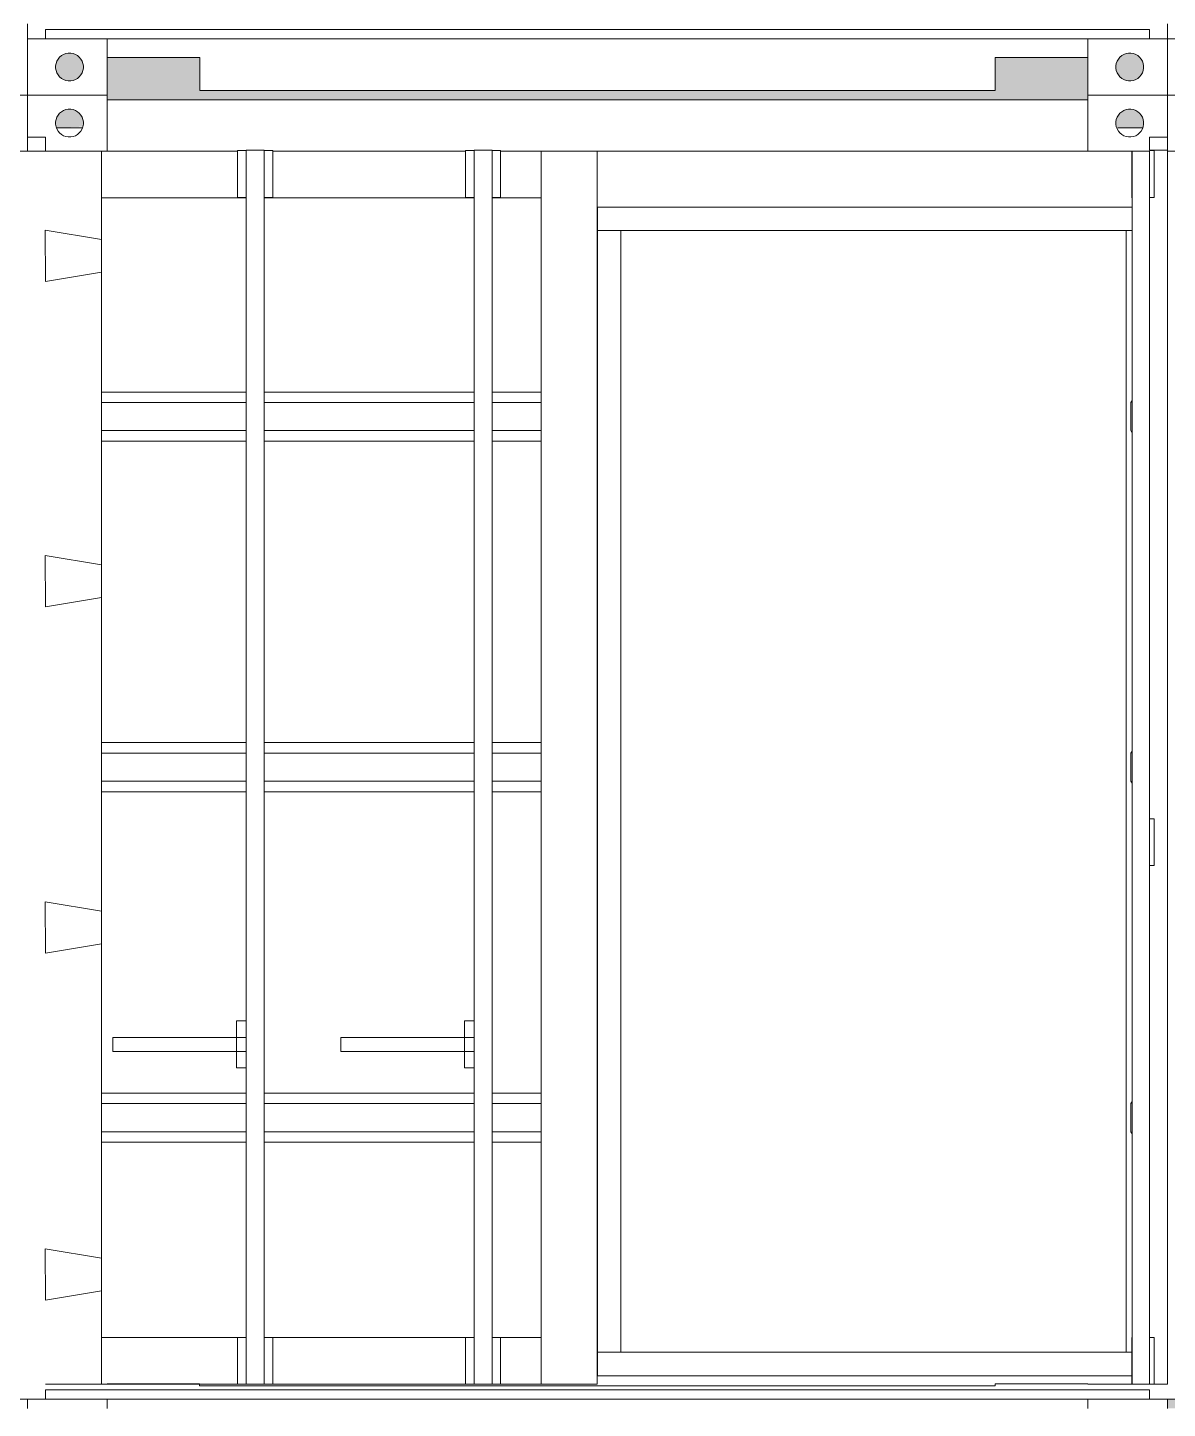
# Model space of a CAD drawing. Header units: metres. Extents: x -3 to 469, y -13 to 19.
# Drawn here: x 279.713 to 282.151, y -0.05 to 2.904 of the extents above; entities that cross this region are included whole.
import ezdxf

# ---------------------------------------------------------------- set-up
doc = ezdxf.new("R2010")
doc.units = ezdxf.units.M
doc.layers.add('0-1', color=7, linetype='Continuous', lineweight=5)
for name, color, linetype, lineweight, true_color in [('A-FLOR-2', 7, 'Continuous', 9, 0xaaaaaa), ('A-GENM-1', 7, 'Continuous', 9, 0xaaaaaa), ('A-WALL-1', 7, 'Continuous', 9, 0xaaaaaa), ('A-WALL-PATT-7', 7, 'Continuous', 9, 0xe2e2e2), ('S-COLS-2', 7, 'Continuous', 9, 0xe3e2df), ('S-STRS-1', 7, 'Continuous', 9, 0xaaaaaa)]:
    doc.layers.add(name, color=color, linetype=linetype, lineweight=lineweight, true_color=true_color)

# ---------------------------------------------------------------- blocks, each defined once
blk = doc.blocks.new('CONTAINER 15694 - CONTAINER-296139-FACHADA 03')
at = {"layer": 'S-STRS-1'}
for p, q in [((-7.7954, -0.05), (-7.7954, -0.03)), ((-7.7954, -0.03), (-7.7954, -0.05)), ((-7.6254, -0.03), (-7.7954, -0.03)), ((-7.7954, -0.03), (-7.6254, -0.03)), ((-7.6254, -0.05), (-7.6254, -0.03)), ((-7.6254, -0.03), (-7.6254, -0.05))]:
    blk.add_line(p, q, dxfattribs=at)
blk = doc.blocks.new('CONTAINER 15694 - CONTAINER 15694-296143-FACHADA 03')
blk.add_blockref('CONTAINER 15694 - CONTAINER-296139-FACHADA 03', (0, 0))
blk = doc.blocks.new('Viga-004 15840 - Viga-004 15840-296338-FACHADA 03')
at = {"layer": 'A-GENM-1'}
for p, q in [((-7.4675, 1.755), (-7.5879, 1.775)), ((-7.5879, 1.775), (-7.5875, 1.665)), ((-7.4675, 1.685), (-7.4675, 1.755)), ((-7.5875, 1.665), (-7.4675, 1.685))]:
    blk.add_line(p, q, dxfattribs=at)
blk = doc.blocks.new('Viga-002 15847 - Viga-002 15847-296352-FACHADA 03')
at = {"layer": 'A-GENM-1'}
for p, q in [((-7.1763, 0.002), (-7.1763, 0.102)), ((-7.1763, 0.102), (-7.1577, 0.102)), ((-7.1198, 0.102), (-7.1013, 0.102)), ((-7.1013, 0.102), (-7.1013, 0.002)), ((-7.1763, 0.002), (-7.1577, 0.002)), ((-7.1197, 0.002), (-7.1013, 0.002))]:
    blk.add_line(p, q, dxfattribs=at)
blk = doc.blocks.new('Viga-002 15853 - Viga-002 15853-296366-FACHADA 03')
at = {"layer": 'A-GENM-1'}
for p, q in [((-6.6886, 0.002), (-6.6886, 0.102)), ((-6.6886, 0.102), (-6.6701, 0.102)), ((-6.6321, 0.102), (-6.6136, 0.102)), ((-6.6136, 0.102), (-6.6136, 0.002)), ((-6.6886, 0.002), (-6.6701, 0.002)), ((-6.6321, 0.002), (-6.6136, 0.002))]:
    blk.add_line(p, q, dxfattribs=at)
blk = doc.blocks.new('Viga-002 15862 - Viga-002 15862-296380-FACHADA 03')
at = {"layer": 'A-GENM-1'}
for p, q in [((-7.1787, 0.6784), (-7.1787, 0.7137)), ((-7.1787, 0.7137), (-7.1577, 0.7137)), ((-7.1577, 0.6784), (-7.1787, 0.6784))]:
    blk.add_line(p, q, dxfattribs=at)
blk = doc.blocks.new('Viga-002 15867 - Viga-002 15867-296394-FACHADA 03')
at = {"layer": 'A-GENM-1'}
for p, q in [((-7.4434, 0.7137), (-7.4434, 0.7437)), ((-7.4434, 0.7437), (-7.1787, 0.7437)), ((-7.1787, 0.7437), (-7.1787, 0.7137)), ((-7.1787, 0.7137), (-7.4434, 0.7137))]:
    blk.add_line(p, q, dxfattribs=at)
blk = doc.blocks.new('Viga-002 15868 - Viga-002 15868-296408-FACHADA 03')
at = {"layer": 'A-GENM-1'}
for p, q in [((-7.1787, 0.7437), (-7.1787, 0.7789)), ((-7.1787, 0.7789), (-7.1577, 0.7789)), ((-7.1577, 0.7437), (-7.1787, 0.7437))]:
    blk.add_line(p, q, dxfattribs=at)
blk = doc.blocks.new('Viga-002 15869 - Viga-002 15869-296422-FACHADA 03')
at = {"layer": 'A-GENM-1'}
for p, q in [((-6.9558, 0.7137), (-6.9558, 0.7437)), ((-6.9558, 0.7437), (-6.6911, 0.7437)), ((-6.6911, 0.7437), (-6.6911, 0.7137)), ((-6.6911, 0.7137), (-6.9558, 0.7137))]:
    blk.add_line(p, q, dxfattribs=at)
blk = doc.blocks.new('Viga-002 16431 - Viga-002 16431-296932-FACHADA 03')
at = {"layer": 'A-GENM-1'}
for p, q in [((-6.6911, 0.6784), (-6.6911, 0.7137)), ((-6.6911, 0.7137), (-6.6701, 0.7137)), ((-6.6701, 0.6784), (-6.6911, 0.6784))]:
    blk.add_line(p, q, dxfattribs=at)
blk = doc.blocks.new('Viga-002 16441 - Viga-002 16441-296946-FACHADA 03')
at = {"layer": 'A-GENM-1'}
for p, q in [((-6.6911, 0.7437), (-6.6911, 0.7789)), ((-6.6911, 0.7789), (-6.6701, 0.7789)), ((-6.6701, 0.7437), (-6.6911, 0.7437))]:
    blk.add_line(p, q, dxfattribs=at)
blk = doc.blocks.new('Viga-002 16446 - Viga-002 16446-296960-FACHADA 03')
at = {"layer": 'A-GENM-1'}
for p, q in [((-7.1763, 2.541), (-7.1763, 2.641)), ((-7.1763, 2.641), (-7.1577, 2.641)), ((-7.1197, 2.641), (-7.1013, 2.641)), ((-7.1013, 2.641), (-7.1013, 2.541)), ((-7.1763, 2.541), (-7.1577, 2.541)), ((-7.1197, 2.541), (-7.1013, 2.541))]:
    blk.add_line(p, q, dxfattribs=at)
blk = doc.blocks.new('PL 16451 - PL 16451-296974-FACHADA 03')
at = {"layer": 'A-GENM-1'}
for p, q in [((-7.1577, 2.642), (-7.1577, 0.002)), ((-7.1197, 2.642), (-7.1577, 2.642)), ((-7.1197, 0.002), (-7.1197, 2.642)), ((-7.1577, 0.002), (-7.1197, 0.002))]:
    blk.add_line(p, q, dxfattribs=at)
blk = doc.blocks.new('Viga-002 16456 - Viga-002 16456-296986-FACHADA 03')
at = {"layer": 'A-GENM-1'}
for p, q in [((-6.6886, 2.541), (-6.6886, 2.641)), ((-6.6886, 2.641), (-6.6701, 2.641)), ((-6.6321, 2.641), (-6.6136, 2.641)), ((-6.6136, 2.641), (-6.6136, 2.541)), ((-6.6886, 2.541), (-6.6701, 2.541)), ((-6.6321, 2.541), (-6.6136, 2.541))]:
    blk.add_line(p, q, dxfattribs=at)
blk = doc.blocks.new('PL 16461 - PL 16461-297000-FACHADA 03')
at = {"layer": 'A-GENM-1'}
for p, q in [((-6.6701, 2.642), (-6.6701, 0.002)), ((-6.6321, 2.642), (-6.6701, 2.642)), ((-6.6321, 0.002), (-6.6321, 2.642)), ((-6.6701, 0.002), (-6.6321, 0.002))]:
    blk.add_line(p, q, dxfattribs=at)
blk = doc.blocks.new('Viga-007 17205 - Viga-007 17205-297290-FACHADA 03')
at = {"layer": 'A-GENM-1'}
for p, q in [((-7.1576, 2.1245), (-7.4671, 2.1245)), ((-7.1576, 2.102), (-7.4671, 2.102)), ((-6.67, 2.1245), (-7.1197, 2.1245)), ((-6.6699, 2.102), (-7.1197, 2.102)), ((-6.5273, 2.1245), (-6.6321, 2.1245)), ((-6.5273, 2.102), (-6.6321, 2.102)), ((-7.1576, 2.042), (-7.4671, 2.042)), ((-6.6699, 2.042), (-7.1197, 2.042)), ((-6.5273, 2.042), (-6.6321, 2.042)), ((-7.1576, 2.0195), (-7.4671, 2.0195)), ((-6.6699, 2.0195), (-7.1197, 2.0195)), ((-6.5273, 2.0195), (-6.6321, 2.0195)), ((-7.1571, 1.3745), (-7.4671, 1.3745)), ((-6.6694, 1.3745), (-7.1204, 1.3745)), ((-6.5273, 1.3745), (-6.6327, 1.3745)), ((-7.1571, 1.352), (-7.4671, 1.352)), ((-6.6694, 1.352), (-7.1204, 1.352)), ((-6.5273, 1.352), (-6.6327, 1.352)), ((-7.1571, 1.292), (-7.4671, 1.292)), ((-6.6694, 1.292), (-7.1204, 1.292)), ((-6.5273, 1.292), (-6.6327, 1.292)), ((-7.1571, 1.2695), (-7.4671, 1.2695)), ((-6.6694, 1.2695), (-7.1204, 1.2695)), ((-6.5273, 1.2695), (-6.6327, 1.2695)), ((-7.1577, 0.6245), (-7.4671, 0.6245)), ((-6.6701, 0.6245), (-7.1199, 0.6245)), ((-6.5273, 0.6245), (-6.6322, 0.6245)), ((-7.1577, 0.602), (-7.4671, 0.602)), ((-6.6701, 0.602), (-7.1199, 0.602)), ((-6.5273, 0.602), (-6.6322, 0.602)), ((-7.1577, 0.542), (-7.4671, 0.542)), ((-6.6701, 0.542), (-7.1199, 0.542)), ((-6.5273, 0.542), (-6.6322, 0.542)), ((-7.1577, 0.5195), (-7.4671, 0.5195)), ((-6.6701, 0.5195), (-7.1199, 0.5195)), ((-6.5273, 0.5195), (-6.6322, 0.5195))]:
    blk.add_line(p, q, dxfattribs=at)
blk = doc.blocks.new('Viga-004 17209 - Viga-004 17209-297328-FACHADA 03')
at = {"layer": 'A-GENM-1'}
for p, q in [((-7.4675, 2.4507), (-7.5879, 2.4707)), ((-7.5879, 2.4707), (-7.5875, 2.3607)), ((-7.4675, 2.3807), (-7.4675, 2.4507)), ((-7.5875, 2.3607), (-7.4675, 2.3807))]:
    blk.add_line(p, q, dxfattribs=at)
blk = doc.blocks.new('Viga-004 17213 - Viga-004 17213-297342-FACHADA 03')
at = {"layer": 'A-GENM-1'}
for p, q in [((-7.4675, 0.2713), (-7.5879, 0.2913)), ((-7.5879, 0.2913), (-7.5875, 0.1813)), ((-7.4675, 0.2013), (-7.4675, 0.2713)), ((-7.5875, 0.1813), (-7.4675, 0.2013))]:
    blk.add_line(p, q, dxfattribs=at)
blk = doc.blocks.new('Viga-004 17222 - Viga-004 17222-297368-FACHADA 03')
at = {"layer": 'A-GENM-1'}
for p, q in [((-7.4675, 1.014), (-7.5879, 1.034)), ((-7.5879, 1.034), (-7.5875, 0.924)), ((-7.4675, 0.944), (-7.4675, 1.014)), ((-7.5875, 0.924), (-7.4675, 0.944))]:
    blk.add_line(p, q, dxfattribs=at)
blk = doc.blocks.new('PL 22874 - PL 22874-299290-FACHADA 03')
at = {"layer": 'A-GENM-1'}
for p, q in [((-5.2065, 2.642), (-5.2254, 2.642)), ((-5.1874, 2.642), (-5.2065, 2.642)), ((-5.1874, 0.002), (-5.1874, 2.642)), ((-5.2155, 0.002), (-5.2065, 0.002)), ((-5.2065, 0.002), (-5.1874, 0.002))]:
    blk.add_line(p, q, dxfattribs=at)
blk = doc.blocks.new('Viga-002 23139 - Viga-002 23139-299608-FACHADA 03')
at = {"layer": 'A-GENM-1'}
for p, q in [((-5.2154, 2.641), (-5.2254, 2.641)), ((-5.2154, 2.541), (-5.2154, 2.641)), ((-5.2254, 2.541), (-5.2154, 2.541))]:
    blk.add_line(p, q, dxfattribs=at)
blk = doc.blocks.new('CONTAINER 23596 - CONTAINER-300026-FACHADA 03')
at = {"layer": 'S-STRS-1'}
for p, q in [((-7.6254, -0.05), (-7.6254, -0.03)), ((-7.6254, -0.03), (-7.6254, -0.05)), ((-7.4555, -0.03), (-7.6254, -0.03)), ((-7.6254, -0.03), (-7.4555, -0.03)), ((-7.4555, -0.05), (-7.4555, -0.03)), ((-7.4555, -0.03), (-7.4555, -0.05))]:
    blk.add_line(p, q, dxfattribs=at)
blk = doc.blocks.new('CONTAINER 23596 - CONTAINER 23596-300030-FACHADA 03')
blk.add_blockref('CONTAINER 23596 - CONTAINER-300026-FACHADA 03', (0, 0))
blk = doc.blocks.new('CONTAINER 23598 - CONTAINER-300033-FACHADA 03')
at = {"layer": 'S-STRS-1'}
for p, q in [((-5.3574, -0.05), (-5.3574, -0.03)), ((-5.3574, -0.03), (-5.3574, -0.05)), ((-5.1875, -0.03), (-5.3574, -0.03)), ((-5.3574, -0.03), (-5.1875, -0.03)), ((-5.1875, -0.05), (-5.1875, -0.03)), ((-5.1875, -0.03), (-5.1875, -0.05))]:
    blk.add_line(p, q, dxfattribs=at)
blk = doc.blocks.new('CONTAINER 23598 - CONTAINER 23598-300037-FACHADA 03')
blk.add_blockref('CONTAINER 23598 - CONTAINER-300033-FACHADA 03', (0, 0))
blk = doc.blocks.new('Viga-002 24114 - Viga-002 24114-300655-FACHADA 03')
at = {"layer": 'A-GENM-1'}
for p, q in [((-5.2155, 1.2115), (-5.2255, 1.2115)), ((-5.2255, 1.2115), (-5.2255, 1.1115)), ((-5.2155, 1.1115), (-5.2155, 1.2115)), ((-5.2255, 1.1115), (-5.2155, 1.1115))]:
    blk.add_line(p, q, dxfattribs=at)
blk = doc.blocks.new('Viga-007 24763 - Viga-007 24763-301910-FACHADA 03')
at = {"layer": 'A-GENM-1'}
for p, q in [((-5.2625, 2.1065), (-5.2655, 2.102)), ((-5.2655, 2.102), (-5.2655, 2.042)), ((-5.2655, 2.042), (-5.2625, 2.0375)), ((-5.2625, 1.3565), (-5.2655, 1.352)), ((-5.2655, 1.352), (-5.2655, 1.292)), ((-5.2655, 1.292), (-5.2625, 1.2875)), ((-5.2625, 0.6065), (-5.2655, 0.602)), ((-5.2655, 0.602), (-5.2655, 0.542)), ((-5.2655, 0.542), (-5.2625, 0.5375))]:
    blk.add_line(p, q, dxfattribs=at)
blk = doc.blocks.new('AL 25453 - AL 2-303612-FACHADA 03')
at = {"layer": 'A-WALL-1'}
blk.add_line((-5.2635, 0.02), (-6.4069, 0.02), dxfattribs=at)
blk = doc.blocks.new('AL 25453 - AL 25453-303609-FACHADA 03')
at = {"layer": 'A-WALL-1'}
for p, q in [((-6.4065, 0.02), (-6.4065, 2.52)), ((-6.4065, 2.52), (-5.2625, 2.52))]:
    blk.add_line(p, q, dxfattribs=at)
blk.add_blockref('AL 25453 - AL 2-303612-FACHADA 03', (0, 0))
blk = doc.blocks.new('J 08 25469 - J 08-303629-FACHADA 03')
at = {"layer": 'A-GENM-1'}
for p, q in [((-5.2625, 2.52), (-6.4065, 2.52)), ((-6.4065, 2.52), (-6.4065, 2.47)), ((-6.4065, 2.47), (-6.4065, 2.52)), ((-6.4065, 2.52), (-5.2625, 2.52)), ((-6.4065, 2.47), (-6.3565, 2.47)), ((-6.4065, 0.07), (-6.4065, 2.47)), ((-6.3565, 2.47), (-6.4065, 2.47)), ((-6.4065, 2.47), (-6.4065, 0.07)), ((-6.4065, 2.47), (-6.3565, 2.47)), ((-6.3565, 2.47), (-6.4065, 2.47)), ((-6.3565, 2.47), (-6.3565, 0.07)), ((-6.3565, 0.07), (-6.3565, 2.47)), ((-5.2755, 2.47), (-6.3565, 2.47)), ((-6.3565, 2.47), (-5.2755, 2.47)), ((-5.2755, 0.07), (-5.2755, 2.47)), ((-5.2625, 2.47), (-5.2755, 2.47)), ((-5.2755, 2.47), (-5.2755, 0.07)), ((-5.2755, 2.47), (-5.2625, 2.47)), ((-5.2625, 2.47), (-5.2755, 2.47)), ((-5.2755, 2.47), (-5.2625, 2.47)), ((-6.4065, 0.07), (-6.3565, 0.07)), ((-6.3565, 0.07), (-6.4065, 0.07)), ((-6.4065, 0.07), (-6.3565, 0.07)), ((-6.4065, 0.02), (-6.4065, 0.07)), ((-6.3565, 0.07), (-6.4065, 0.07)), ((-6.4065, 0.07), (-6.4065, 0.02)), ((-6.3565, 0.07), (-5.2755, 0.07)), ((-5.2755, 0.07), (-6.3565, 0.07)), ((-5.2631, 0.07), (-5.2755, 0.07)), ((-5.2755, 0.07), (-5.2631, 0.07)), ((-5.2631, 0.07), (-5.2755, 0.07)), ((-5.2755, 0.07), (-5.2631, 0.07)), ((-6.4065, 0.02), (-5.2635, 0.02)), ((-5.2635, 0.02), (-6.4065, 0.02))]:
    blk.add_line(p, q, dxfattribs=at)
blk = doc.blocks.new('J 08 25469 - J 08 25469-303633-FACHADA 03')
blk.add_blockref('J 08 25469 - J 08-303629-FACHADA 03', (0, 0))
blk = doc.blocks.new('Viga-002 26170 - Viga-002 26170-304418-FACHADA 03')
at = {"layer": 'A-GENM-1'}
for p, q in [((-5.2154, 0.102), (-5.2254, 0.102)), ((-5.2154, 0.002), (-5.2154, 0.102)), ((-5.2254, 0.002), (-5.2154, 0.002))]:
    blk.add_line(p, q, dxfattribs=at)
blk = doc.blocks.new('CONTAINER 29868 - CONTAINER-314361-FACHADA 03')
at = {"layer": 'S-STRS-1'}
for p, q in [((-7.7954, 2.64), (-7.7954, 2.76)), ((-7.7954, 2.76), (-7.7954, 2.64)), ((-7.6254, 2.76), (-7.7954, 2.76)), ((-7.7954, 2.76), (-7.6254, 2.76)), ((-7.6254, 2.64), (-7.6254, 2.76)), ((-7.6254, 2.76), (-7.6254, 2.64)), ((-7.7303, 2.7171), (-7.727, 2.7211)), ((-7.727, 2.7211), (-7.7303, 2.7171)), ((-7.727, 2.7211), (-7.723, 2.7244)), ((-7.723, 2.7244), (-7.727, 2.7211)), ((-7.723, 2.7244), (-7.7185, 2.727)), ((-7.7185, 2.727), (-7.723, 2.7244)), ((-7.7185, 2.727), (-7.7136, 2.7288)), ((-7.7136, 2.7288), (-7.7185, 2.727)), ((-7.7136, 2.7288), (-7.7085, 2.7297)), ((-7.7085, 2.7297), (-7.7136, 2.7288)), ((-7.7085, 2.7297), (-7.7033, 2.7297)), ((-7.7033, 2.7297), (-7.7085, 2.7297)), ((-7.7033, 2.7297), (-7.6982, 2.7288)), ((-7.6982, 2.7288), (-7.7033, 2.7297)), ((-7.6982, 2.7288), (-7.6933, 2.727)), ((-7.6933, 2.727), (-7.6982, 2.7288)), ((-7.6933, 2.727), (-7.6888, 2.7244)), ((-7.6888, 2.7244), (-7.6933, 2.727)), ((-7.6888, 2.7244), (-7.6848, 2.7211)), ((-7.6848, 2.7211), (-7.6888, 2.7244)), ((-7.6848, 2.7211), (-7.6815, 2.7171)), ((-7.6815, 2.7171), (-7.6848, 2.7211)), ((-7.7356, 2.7026), (-7.7347, 2.7077)), ((-7.7347, 2.7077), (-7.7356, 2.7026)), ((-7.7356, 2.7), (-7.7356, 2.7026)), ((-7.7356, 2.7026), (-7.7356, 2.7)), ((-7.7356, 2.7), (-7.7356, 2.6974)), ((-7.7356, 2.6974), (-7.7356, 2.7)), ((-7.7347, 2.6923), (-7.7356, 2.6974)), ((-7.7347, 2.6923), (-7.7356, 2.6974)), ((-7.7347, 2.7077), (-7.7329, 2.7126)), ((-7.7329, 2.7126), (-7.7347, 2.7077)), ((-7.7347, 2.6923), (-7.7329, 2.6874)), ((-7.7329, 2.6874), (-7.7347, 2.6923)), ((-7.7329, 2.7126), (-7.7303, 2.7171)), ((-7.7303, 2.7171), (-7.7329, 2.7126)), ((-7.6815, 2.7171), (-7.6789, 2.7126)), ((-7.6815, 2.7171), (-7.6789, 2.7126)), ((-7.6789, 2.7126), (-7.6771, 2.7077)), ((-7.6771, 2.7077), (-7.6789, 2.7126)), ((-7.6771, 2.6923), (-7.6789, 2.6874)), ((-7.6789, 2.6874), (-7.6771, 2.6923)), ((-7.6771, 2.7077), (-7.6762, 2.7026)), ((-7.6762, 2.7026), (-7.6771, 2.7077)), ((-7.6762, 2.6974), (-7.6771, 2.6923)), ((-7.6771, 2.6923), (-7.6762, 2.6974)), ((-7.6762, 2.7026), (-7.6762, 2.7)), ((-7.6762, 2.7), (-7.6762, 2.7026)), ((-7.6762, 2.7), (-7.6762, 2.6974)), ((-7.6762, 2.6974), (-7.6762, 2.7)), ((-7.7303, 2.6829), (-7.7329, 2.6874)), ((-7.7329, 2.6874), (-7.7303, 2.6829)), ((-7.727, 2.6789), (-7.7303, 2.6829)), ((-7.7303, 2.6829), (-7.727, 2.6789)), ((-7.723, 2.6756), (-7.727, 2.6789)), ((-7.727, 2.6789), (-7.723, 2.6756)), ((-7.7185, 2.673), (-7.723, 2.6756)), ((-7.723, 2.6756), (-7.7185, 2.673)), ((-7.7136, 2.6712), (-7.7185, 2.673)), ((-7.7185, 2.673), (-7.7136, 2.6712)), ((-7.7085, 2.6703), (-7.7136, 2.6712)), ((-7.7136, 2.6712), (-7.7085, 2.6703)), ((-7.7033, 2.6703), (-7.7085, 2.6703)), ((-7.7085, 2.6703), (-7.7033, 2.6703)), ((-7.6982, 2.6712), (-7.7033, 2.6703)), ((-7.7033, 2.6703), (-7.6982, 2.6712)), ((-7.6933, 2.673), (-7.6982, 2.6712)), ((-7.6982, 2.6712), (-7.6933, 2.673)), ((-7.6888, 2.6756), (-7.6933, 2.673)), ((-7.6933, 2.673), (-7.6888, 2.6756)), ((-7.6848, 2.6789), (-7.6888, 2.6756)), ((-7.6888, 2.6756), (-7.6848, 2.6789)), ((-7.6815, 2.6829), (-7.6848, 2.6789)), ((-7.6848, 2.6789), (-7.6815, 2.6829)), ((-7.6789, 2.6874), (-7.6815, 2.6829)), ((-7.6815, 2.6829), (-7.6789, 2.6874)), ((-7.7954, 2.64), (-7.6254, 2.64)), ((-7.6254, 2.64), (-7.7954, 2.64))]:
    blk.add_line(p, q, dxfattribs=at)
blk = doc.blocks.new('CONTAINER 29868 - CONTAINER 29868-314365-FACHADA 03')
blk.add_blockref('CONTAINER 29868 - CONTAINER-314361-FACHADA 03', (0, 0))
blk = doc.blocks.new('CONTAINER 31158 - CONTAINER-318332-FACHADA 03')
at = {"layer": 'S-STRS-1'}
for p, q in [((-7.6254, 2.64), (-7.6254, 2.76)), ((-7.6254, 2.76), (-7.6254, 2.64)), ((-7.4554, 2.76), (-7.6254, 2.76)), ((-7.6254, 2.76), (-7.4554, 2.76)), ((-7.4554, 2.64), (-7.4554, 2.76)), ((-7.4554, 2.76), (-7.4554, 2.64)), ((-7.5603, 2.7171), (-7.557, 2.7211)), ((-7.557, 2.7211), (-7.5603, 2.7171)), ((-7.557, 2.7211), (-7.553, 2.7244)), ((-7.553, 2.7244), (-7.557, 2.7211)), ((-7.553, 2.7244), (-7.5485, 2.727)), ((-7.5485, 2.727), (-7.553, 2.7244)), ((-7.5485, 2.727), (-7.5436, 2.7288)), ((-7.5436, 2.7288), (-7.5485, 2.727)), ((-7.5436, 2.7288), (-7.5385, 2.7297)), ((-7.5385, 2.7297), (-7.5436, 2.7288)), ((-7.5385, 2.7297), (-7.5333, 2.7297)), ((-7.5333, 2.7297), (-7.5385, 2.7297)), ((-7.5333, 2.7297), (-7.5282, 2.7288)), ((-7.5282, 2.7288), (-7.5333, 2.7297)), ((-7.5282, 2.7288), (-7.5233, 2.727)), ((-7.5233, 2.727), (-7.5282, 2.7288)), ((-7.5233, 2.727), (-7.5188, 2.7244)), ((-7.5188, 2.7244), (-7.5233, 2.727)), ((-7.5188, 2.7244), (-7.5149, 2.7211)), ((-7.5149, 2.7211), (-7.5188, 2.7244)), ((-7.5149, 2.7211), (-7.5115, 2.7171)), ((-7.5115, 2.7171), (-7.5149, 2.7211)), ((-7.5656, 2.7026), (-7.5647, 2.7077)), ((-7.5647, 2.7077), (-7.5656, 2.7026)), ((-7.5656, 2.7), (-7.5656, 2.7026)), ((-7.5656, 2.7026), (-7.5656, 2.7)), ((-7.5656, 2.7), (-7.5656, 2.6974)), ((-7.5656, 2.6974), (-7.5656, 2.7)), ((-7.5647, 2.6923), (-7.5656, 2.6974)), ((-7.5647, 2.6923), (-7.5656, 2.6974)), ((-7.5647, 2.7077), (-7.5629, 2.7126)), ((-7.5629, 2.7126), (-7.5647, 2.7077)), ((-7.5647, 2.6923), (-7.5629, 2.6874)), ((-7.5629, 2.6874), (-7.5647, 2.6923)), ((-7.5629, 2.7126), (-7.5603, 2.7171)), ((-7.5603, 2.7171), (-7.5629, 2.7126)), ((-7.5115, 2.7171), (-7.5089, 2.7126)), ((-7.5115, 2.7171), (-7.5089, 2.7126)), ((-7.5089, 2.7126), (-7.5071, 2.7077)), ((-7.5071, 2.7077), (-7.5089, 2.7126)), ((-7.5071, 2.6923), (-7.5089, 2.6874)), ((-7.5089, 2.6874), (-7.5071, 2.6923)), ((-7.5071, 2.7077), (-7.5062, 2.7026)), ((-7.5062, 2.7026), (-7.5071, 2.7077)), ((-7.5062, 2.6974), (-7.5071, 2.6923)), ((-7.5071, 2.6923), (-7.5062, 2.6974)), ((-7.5062, 2.7026), (-7.5062, 2.7)), ((-7.5062, 2.7), (-7.5062, 2.7026)), ((-7.5062, 2.7), (-7.5062, 2.6974)), ((-7.5062, 2.6974), (-7.5062, 2.7)), ((-7.5603, 2.6829), (-7.5629, 2.6874)), ((-7.5629, 2.6874), (-7.5603, 2.6829)), ((-7.557, 2.6789), (-7.5603, 2.6829)), ((-7.5603, 2.6829), (-7.557, 2.6789)), ((-7.553, 2.6756), (-7.557, 2.6789)), ((-7.557, 2.6789), (-7.553, 2.6756)), ((-7.5485, 2.673), (-7.553, 2.6756)), ((-7.553, 2.6756), (-7.5485, 2.673)), ((-7.5436, 2.6712), (-7.5485, 2.673)), ((-7.5485, 2.673), (-7.5436, 2.6712)), ((-7.5385, 2.6703), (-7.5436, 2.6712)), ((-7.5436, 2.6712), (-7.5385, 2.6703)), ((-7.5333, 2.6703), (-7.5385, 2.6703)), ((-7.5385, 2.6703), (-7.5333, 2.6703)), ((-7.5282, 2.6712), (-7.5333, 2.6703)), ((-7.5333, 2.6703), (-7.5282, 2.6712)), ((-7.5233, 2.673), (-7.5282, 2.6712)), ((-7.5282, 2.6712), (-7.5233, 2.673)), ((-7.5188, 2.6756), (-7.5233, 2.673)), ((-7.5233, 2.673), (-7.5188, 2.6756)), ((-7.5149, 2.6789), (-7.5188, 2.6756)), ((-7.5188, 2.6756), (-7.5149, 2.6789)), ((-7.5115, 2.6829), (-7.5149, 2.6789)), ((-7.5149, 2.6789), (-7.5115, 2.6829)), ((-7.5089, 2.6874), (-7.5115, 2.6829)), ((-7.5115, 2.6829), (-7.5089, 2.6874)), ((-7.6254, 2.64), (-7.4554, 2.64)), ((-7.4554, 2.64), (-7.6254, 2.64))]:
    blk.add_line(p, q, dxfattribs=at)
blk = doc.blocks.new('CONTAINER 31158 - CONTAINER 31158-318336-FACHADA 03')
blk.add_blockref('CONTAINER 31158 - CONTAINER-318332-FACHADA 03', (0, 0))
blk = doc.blocks.new('CONTAINER 31162 - CONTAINER-318346-FACHADA 03')
at = {"layer": 'S-STRS-1'}
for p, q in [((-5.3574, 2.64), (-5.3574, 2.76)), ((-5.3574, 2.76), (-5.3574, 2.64)), ((-5.1874, 2.76), (-5.3574, 2.76)), ((-5.3574, 2.76), (-5.1874, 2.76)), ((-5.1874, 2.642), (-5.1874, 2.76)), ((-5.1874, 2.76), (-5.1874, 2.642)), ((-5.2923, 2.7171), (-5.289, 2.7211)), ((-5.289, 2.7211), (-5.2923, 2.7171)), ((-5.289, 2.7211), (-5.285, 2.7244)), ((-5.285, 2.7244), (-5.289, 2.7211)), ((-5.285, 2.7244), (-5.2805, 2.727)), ((-5.2805, 2.727), (-5.285, 2.7244)), ((-5.2805, 2.727), (-5.2756, 2.7288)), ((-5.2756, 2.7288), (-5.2805, 2.727)), ((-5.2756, 2.7288), (-5.2705, 2.7297)), ((-5.2705, 2.7297), (-5.2756, 2.7288)), ((-5.2705, 2.7297), (-5.2653, 2.7297)), ((-5.2653, 2.7297), (-5.2705, 2.7297)), ((-5.2653, 2.7297), (-5.2602, 2.7288)), ((-5.2602, 2.7288), (-5.2653, 2.7297)), ((-5.2602, 2.7288), (-5.2553, 2.727)), ((-5.2553, 2.727), (-5.2602, 2.7288)), ((-5.2553, 2.727), (-5.2508, 2.7244)), ((-5.2508, 2.7244), (-5.2553, 2.727)), ((-5.2508, 2.7244), (-5.2469, 2.7211)), ((-5.2469, 2.7211), (-5.2508, 2.7244)), ((-5.2469, 2.7211), (-5.2435, 2.7171)), ((-5.2435, 2.7171), (-5.2469, 2.7211)), ((-5.2976, 2.7026), (-5.2967, 2.7077)), ((-5.2967, 2.7077), (-5.2976, 2.7026)), ((-5.2976, 2.7), (-5.2976, 2.7026)), ((-5.2976, 2.7026), (-5.2976, 2.7)), ((-5.2976, 2.7), (-5.2976, 2.6974)), ((-5.2976, 2.6974), (-5.2976, 2.7)), ((-5.2967, 2.6923), (-5.2976, 2.6974)), ((-5.2967, 2.6923), (-5.2976, 2.6974)), ((-5.2967, 2.7077), (-5.2949, 2.7126)), ((-5.2949, 2.7126), (-5.2967, 2.7077)), ((-5.2967, 2.6923), (-5.2949, 2.6874)), ((-5.2949, 2.6874), (-5.2967, 2.6923)), ((-5.2949, 2.7126), (-5.2923, 2.7171)), ((-5.2923, 2.7171), (-5.2949, 2.7126)), ((-5.2435, 2.7171), (-5.2409, 2.7126)), ((-5.2435, 2.7171), (-5.2409, 2.7126)), ((-5.2409, 2.7126), (-5.2391, 2.7077)), ((-5.2391, 2.7077), (-5.2409, 2.7126)), ((-5.2391, 2.6923), (-5.2409, 2.6874)), ((-5.2409, 2.6874), (-5.2391, 2.6923)), ((-5.2391, 2.7077), (-5.2382, 2.7026)), ((-5.2382, 2.7026), (-5.2391, 2.7077)), ((-5.2382, 2.6974), (-5.2391, 2.6923)), ((-5.2391, 2.6923), (-5.2382, 2.6974)), ((-5.2382, 2.7026), (-5.2382, 2.7)), ((-5.2382, 2.7), (-5.2382, 2.7026)), ((-5.2382, 2.7), (-5.2382, 2.6974)), ((-5.2382, 2.6974), (-5.2382, 2.7)), ((-5.2923, 2.6829), (-5.2949, 2.6874)), ((-5.2949, 2.6874), (-5.2923, 2.6829)), ((-5.289, 2.6789), (-5.2923, 2.6829)), ((-5.2923, 2.6829), (-5.289, 2.6789)), ((-5.285, 2.6756), (-5.289, 2.6789)), ((-5.289, 2.6789), (-5.285, 2.6756)), ((-5.2805, 2.673), (-5.285, 2.6756)), ((-5.285, 2.6756), (-5.2805, 2.673)), ((-5.2756, 2.6712), (-5.2805, 2.673)), ((-5.2805, 2.673), (-5.2756, 2.6712)), ((-5.2705, 2.6703), (-5.2756, 2.6712)), ((-5.2756, 2.6712), (-5.2705, 2.6703)), ((-5.2653, 2.6703), (-5.2705, 2.6703)), ((-5.2705, 2.6703), (-5.2653, 2.6703)), ((-5.2602, 2.6712), (-5.2653, 2.6703)), ((-5.2653, 2.6703), (-5.2602, 2.6712)), ((-5.2553, 2.673), (-5.2602, 2.6712)), ((-5.2602, 2.6712), (-5.2553, 2.673)), ((-5.2508, 2.6756), (-5.2553, 2.673)), ((-5.2553, 2.673), (-5.2508, 2.6756)), ((-5.2469, 2.6789), (-5.2508, 2.6756)), ((-5.2508, 2.6756), (-5.2469, 2.6789)), ((-5.2435, 2.6829), (-5.2469, 2.6789)), ((-5.2469, 2.6789), (-5.2435, 2.6829)), ((-5.2409, 2.6874), (-5.2435, 2.6829)), ((-5.2435, 2.6829), (-5.2409, 2.6874)), ((-5.3574, 2.64), (-5.2635, 2.64)), ((-5.2635, 2.64), (-5.3574, 2.64))]:
    blk.add_line(p, q, dxfattribs=at)
blk = doc.blocks.new('CONTAINER 31162 - CONTAINER 31162-318350-FACHADA 03')
blk.add_blockref('CONTAINER 31162 - CONTAINER-318346-FACHADA 03', (0, 0))
blk = doc.blocks.new('CONTAINER 31329 - CONTAINER-318830-FACHADA 03')
at = {"layer": 'S-STRS-1'}
for p, q in [((-7.6254, 2.76), (-7.6254, 2.88)), ((-7.6254, 2.88), (-7.6254, 2.76)), ((-7.4554, 2.88), (-7.6254, 2.88)), ((-7.6254, 2.88), (-7.4554, 2.88)), ((-7.4554, 2.76), (-7.4554, 2.88)), ((-7.4554, 2.88), (-7.4554, 2.76)), ((-7.5629, 2.8326), (-7.5603, 2.8371)), ((-7.5603, 2.8371), (-7.5629, 2.8326)), ((-7.5603, 2.8371), (-7.557, 2.8411)), ((-7.557, 2.8411), (-7.5603, 2.8371)), ((-7.557, 2.8411), (-7.553, 2.8444)), ((-7.553, 2.8444), (-7.557, 2.8411)), ((-7.553, 2.8444), (-7.5485, 2.847)), ((-7.5485, 2.847), (-7.553, 2.8444)), ((-7.5485, 2.847), (-7.5436, 2.8488)), ((-7.5436, 2.8488), (-7.5485, 2.847)), ((-7.5436, 2.8488), (-7.5385, 2.8497)), ((-7.5385, 2.8497), (-7.5436, 2.8488)), ((-7.5385, 2.8497), (-7.5333, 2.8497)), ((-7.5333, 2.8497), (-7.5385, 2.8497)), ((-7.5333, 2.8497), (-7.5282, 2.8488)), ((-7.5282, 2.8488), (-7.5333, 2.8497)), ((-7.5282, 2.8488), (-7.5233, 2.847)), ((-7.5233, 2.847), (-7.5282, 2.8488)), ((-7.5233, 2.847), (-7.5188, 2.8444)), ((-7.5188, 2.8444), (-7.5233, 2.847)), ((-7.5188, 2.8444), (-7.5149, 2.8411)), ((-7.5149, 2.8411), (-7.5188, 2.8444)), ((-7.5149, 2.8411), (-7.5115, 2.8371)), ((-7.5115, 2.8371), (-7.5149, 2.8411)), ((-7.5115, 2.8371), (-7.5089, 2.8326)), ((-7.5115, 2.8371), (-7.5089, 2.8326)), ((-7.5656, 2.8226), (-7.5647, 2.8277)), ((-7.5647, 2.8277), (-7.5656, 2.8226)), ((-7.5656, 2.82), (-7.5656, 2.8226)), ((-7.5656, 2.8226), (-7.5656, 2.82)), ((-7.5656, 2.82), (-7.5656, 2.8174)), ((-7.5656, 2.8174), (-7.5656, 2.82)), ((-7.5647, 2.8123), (-7.5656, 2.8174)), ((-7.5647, 2.8123), (-7.5656, 2.8174)), ((-7.5647, 2.8277), (-7.5629, 2.8326)), ((-7.5629, 2.8326), (-7.5647, 2.8277)), ((-7.5647, 2.8123), (-7.5629, 2.8074)), ((-7.5629, 2.8074), (-7.5647, 2.8123)), ((-7.5603, 2.8029), (-7.5629, 2.8074)), ((-7.5629, 2.8074), (-7.5603, 2.8029)), ((-7.5089, 2.8074), (-7.5115, 2.8029)), ((-7.5115, 2.8029), (-7.5089, 2.8074)), ((-7.5089, 2.8326), (-7.5071, 2.8277)), ((-7.5071, 2.8277), (-7.5089, 2.8326)), ((-7.5071, 2.8123), (-7.5089, 2.8074)), ((-7.5089, 2.8074), (-7.5071, 2.8123)), ((-7.5071, 2.8277), (-7.5062, 2.8226)), ((-7.5062, 2.8226), (-7.5071, 2.8277)), ((-7.5062, 2.8174), (-7.5071, 2.8123)), ((-7.5071, 2.8123), (-7.5062, 2.8174)), ((-7.5062, 2.8226), (-7.5062, 2.82)), ((-7.5062, 2.82), (-7.5062, 2.8226)), ((-7.5062, 2.82), (-7.5062, 2.8174)), ((-7.5062, 2.8174), (-7.5062, 2.82)), ((-7.557, 2.7989), (-7.5603, 2.8029)), ((-7.5603, 2.8029), (-7.557, 2.7989)), ((-7.553, 2.7956), (-7.557, 2.7989)), ((-7.557, 2.7989), (-7.553, 2.7956)), ((-7.5485, 2.793), (-7.553, 2.7956)), ((-7.553, 2.7956), (-7.5485, 2.793)), ((-7.5436, 2.7912), (-7.5485, 2.793)), ((-7.5485, 2.793), (-7.5436, 2.7912)), ((-7.5385, 2.7903), (-7.5436, 2.7912)), ((-7.5436, 2.7912), (-7.5385, 2.7903)), ((-7.5333, 2.7903), (-7.5385, 2.7903)), ((-7.5385, 2.7903), (-7.5333, 2.7903)), ((-7.5282, 2.7912), (-7.5333, 2.7903)), ((-7.5333, 2.7903), (-7.5282, 2.7912)), ((-7.5233, 2.793), (-7.5282, 2.7912)), ((-7.5282, 2.7912), (-7.5233, 2.793)), ((-7.5188, 2.7956), (-7.5233, 2.793)), ((-7.5233, 2.793), (-7.5188, 2.7956)), ((-7.5149, 2.7989), (-7.5188, 2.7956)), ((-7.5188, 2.7956), (-7.5149, 2.7989)), ((-7.5115, 2.8029), (-7.5149, 2.7989)), ((-7.5149, 2.7989), (-7.5115, 2.8029)), ((-7.6254, 2.76), (-7.4554, 2.76)), ((-7.4554, 2.76), (-7.6254, 2.76))]:
    blk.add_line(p, q, dxfattribs=at)
blk = doc.blocks.new('CONTAINER 31329 - CONTAINER 31329-318834-FACHADA 03')
blk.add_blockref('CONTAINER 31329 - CONTAINER-318830-FACHADA 03', (0, 0))
blk = doc.blocks.new('CONTAINER 31383 - CONTAINER-318996-FACHADA 03')
at = {"layer": 'S-STRS-1'}
for p, q in [((-5.3574, 2.76), (-5.3574, 2.88)), ((-5.3574, 2.88), (-5.3574, 2.76)), ((-5.1874, 2.88), (-5.3574, 2.88)), ((-5.3574, 2.88), (-5.1874, 2.88)), ((-5.1874, 2.76), (-5.1874, 2.88)), ((-5.1874, 2.88), (-5.1874, 2.76)), ((-5.2949, 2.8326), (-5.2923, 2.8371)), ((-5.2923, 2.8371), (-5.2949, 2.8326)), ((-5.2923, 2.8371), (-5.289, 2.8411)), ((-5.289, 2.8411), (-5.2923, 2.8371)), ((-5.289, 2.8411), (-5.285, 2.8444)), ((-5.285, 2.8444), (-5.289, 2.8411)), ((-5.285, 2.8444), (-5.2805, 2.847)), ((-5.2805, 2.847), (-5.285, 2.8444)), ((-5.2805, 2.847), (-5.2756, 2.8488)), ((-5.2756, 2.8488), (-5.2805, 2.847)), ((-5.2756, 2.8488), (-5.2705, 2.8497)), ((-5.2705, 2.8497), (-5.2756, 2.8488)), ((-5.2705, 2.8497), (-5.2653, 2.8497)), ((-5.2653, 2.8497), (-5.2705, 2.8497)), ((-5.2653, 2.8497), (-5.2602, 2.8488)), ((-5.2602, 2.8488), (-5.2653, 2.8497)), ((-5.2602, 2.8488), (-5.2553, 2.847)), ((-5.2553, 2.847), (-5.2602, 2.8488)), ((-5.2553, 2.847), (-5.2508, 2.8444)), ((-5.2508, 2.8444), (-5.2553, 2.847)), ((-5.2508, 2.8444), (-5.2469, 2.8411)), ((-5.2469, 2.8411), (-5.2508, 2.8444)), ((-5.2469, 2.8411), (-5.2435, 2.8371)), ((-5.2435, 2.8371), (-5.2469, 2.8411)), ((-5.2435, 2.8371), (-5.2409, 2.8326)), ((-5.2435, 2.8371), (-5.2409, 2.8326)), ((-5.2976, 2.8226), (-5.2967, 2.8277)), ((-5.2967, 2.8277), (-5.2976, 2.8226)), ((-5.2976, 2.82), (-5.2976, 2.8226)), ((-5.2976, 2.8226), (-5.2976, 2.82)), ((-5.2976, 2.82), (-5.2976, 2.8174)), ((-5.2976, 2.8174), (-5.2976, 2.82)), ((-5.2967, 2.8123), (-5.2976, 2.8174)), ((-5.2967, 2.8123), (-5.2976, 2.8174)), ((-5.2967, 2.8277), (-5.2949, 2.8326)), ((-5.2949, 2.8326), (-5.2967, 2.8277)), ((-5.2967, 2.8123), (-5.2949, 2.8074)), ((-5.2949, 2.8074), (-5.2967, 2.8123)), ((-5.2923, 2.8029), (-5.2949, 2.8074)), ((-5.2949, 2.8074), (-5.2923, 2.8029)), ((-5.2409, 2.8074), (-5.2435, 2.8029)), ((-5.2435, 2.8029), (-5.2409, 2.8074)), ((-5.2409, 2.8326), (-5.2391, 2.8277)), ((-5.2391, 2.8277), (-5.2409, 2.8326)), ((-5.2391, 2.8123), (-5.2409, 2.8074)), ((-5.2409, 2.8074), (-5.2391, 2.8123)), ((-5.2391, 2.8277), (-5.2382, 2.8226)), ((-5.2382, 2.8226), (-5.2391, 2.8277)), ((-5.2382, 2.8174), (-5.2391, 2.8123)), ((-5.2391, 2.8123), (-5.2382, 2.8174)), ((-5.2382, 2.8226), (-5.2382, 2.82)), ((-5.2382, 2.82), (-5.2382, 2.8226)), ((-5.2382, 2.82), (-5.2382, 2.8174)), ((-5.2382, 2.8174), (-5.2382, 2.82)), ((-5.289, 2.7989), (-5.2923, 2.8029)), ((-5.2923, 2.8029), (-5.289, 2.7989)), ((-5.285, 2.7956), (-5.289, 2.7989)), ((-5.289, 2.7989), (-5.285, 2.7956)), ((-5.2805, 2.793), (-5.285, 2.7956)), ((-5.285, 2.7956), (-5.2805, 2.793)), ((-5.2756, 2.7912), (-5.2805, 2.793)), ((-5.2805, 2.793), (-5.2756, 2.7912)), ((-5.2705, 2.7903), (-5.2756, 2.7912)), ((-5.2756, 2.7912), (-5.2705, 2.7903)), ((-5.2653, 2.7903), (-5.2705, 2.7903)), ((-5.2705, 2.7903), (-5.2653, 2.7903)), ((-5.2602, 2.7912), (-5.2653, 2.7903)), ((-5.2653, 2.7903), (-5.2602, 2.7912)), ((-5.2553, 2.793), (-5.2602, 2.7912)), ((-5.2602, 2.7912), (-5.2553, 2.793)), ((-5.2508, 2.7956), (-5.2553, 2.793)), ((-5.2553, 2.793), (-5.2508, 2.7956)), ((-5.2469, 2.7989), (-5.2508, 2.7956)), ((-5.2508, 2.7956), (-5.2469, 2.7989)), ((-5.2435, 2.8029), (-5.2469, 2.7989)), ((-5.2469, 2.7989), (-5.2435, 2.8029)), ((-5.3574, 2.76), (-5.1874, 2.76)), ((-5.1874, 2.76), (-5.3574, 2.76))]:
    blk.add_line(p, q, dxfattribs=at)
blk = doc.blocks.new('CONTAINER 31383 - CONTAINER 31383-319000-FACHADA 03')
blk.add_blockref('CONTAINER 31383 - CONTAINER-318996-FACHADA 03', (0, 0))
blk = doc.blocks.new('CONTAINER 36171 - CONTAINER-330987-FACHADA 03')
at = {"layer": 'S-STRS-1'}
for p, q in [((-5.1875, 2.76), (-5.0175, 2.76)), ((-5.0175, 2.76), (-5.1875, 2.76)), ((-5.1875, 2.76), (-5.1875, 2.642)), ((-5.1875, 2.642), (-5.1875, 2.76)), ((-5.0175, 2.76), (-5.0175, 2.64)), ((-5.0175, 2.64), (-5.0175, 2.76)), ((-5.1314, 2.7171), (-5.1281, 2.7211)), ((-5.1281, 2.7211), (-5.1314, 2.7171)), ((-5.1281, 2.7211), (-5.1241, 2.7244)), ((-5.1281, 2.7211), (-5.1241, 2.7244)), ((-5.1241, 2.7244), (-5.1196, 2.727)), ((-5.1196, 2.727), (-5.1241, 2.7244)), ((-5.1196, 2.727), (-5.1147, 2.7288)), ((-5.1147, 2.7288), (-5.1196, 2.727)), ((-5.1147, 2.7288), (-5.1096, 2.7297)), ((-5.1096, 2.7297), (-5.1147, 2.7288)), ((-5.1096, 2.7297), (-5.1044, 2.7297)), ((-5.1044, 2.7297), (-5.1096, 2.7297)), ((-5.1044, 2.7297), (-5.0993, 2.7288)), ((-5.0993, 2.7288), (-5.1044, 2.7297)), ((-5.0993, 2.7288), (-5.0944, 2.727)), ((-5.0944, 2.727), (-5.0993, 2.7288)), ((-5.0944, 2.727), (-5.0899, 2.7244)), ((-5.0899, 2.7244), (-5.0944, 2.727)), ((-5.0899, 2.7244), (-5.0859, 2.7211)), ((-5.0859, 2.7211), (-5.0899, 2.7244)), ((-5.0859, 2.7211), (-5.0826, 2.7171)), ((-5.0826, 2.7171), (-5.0859, 2.7211)), ((-5.1367, 2.7026), (-5.1358, 2.7077)), ((-5.1358, 2.7077), (-5.1367, 2.7026)), ((-5.1367, 2.7), (-5.1367, 2.7026)), ((-5.1367, 2.7026), (-5.1367, 2.7)), ((-5.1367, 2.6974), (-5.1367, 2.7)), ((-5.1367, 2.7), (-5.1367, 2.6974)), ((-5.1358, 2.6923), (-5.1367, 2.6974)), ((-5.1367, 2.6974), (-5.1358, 2.6923)), ((-5.1358, 2.7077), (-5.134, 2.7126)), ((-5.134, 2.7126), (-5.1358, 2.7077)), ((-5.134, 2.6874), (-5.1358, 2.6923)), ((-5.134, 2.6874), (-5.1358, 2.6923)), ((-5.134, 2.7126), (-5.1314, 2.7171)), ((-5.1314, 2.7171), (-5.134, 2.7126)), ((-5.0826, 2.7171), (-5.08, 2.7126)), ((-5.08, 2.7126), (-5.0826, 2.7171)), ((-5.08, 2.7126), (-5.0782, 2.7077)), ((-5.0782, 2.7077), (-5.08, 2.7126)), ((-5.0782, 2.6923), (-5.08, 2.6874)), ((-5.08, 2.6874), (-5.0782, 2.6923)), ((-5.0782, 2.7077), (-5.0773, 2.7026)), ((-5.0773, 2.7026), (-5.0782, 2.7077)), ((-5.0773, 2.6974), (-5.0782, 2.6923)), ((-5.0782, 2.6923), (-5.0773, 2.6974)), ((-5.0773, 2.7026), (-5.0773, 2.7)), ((-5.0773, 2.7), (-5.0773, 2.7026)), ((-5.0773, 2.7), (-5.0773, 2.6974)), ((-5.0773, 2.6974), (-5.0773, 2.7)), ((-5.1314, 2.6829), (-5.134, 2.6874)), ((-5.1314, 2.6829), (-5.134, 2.6874)), ((-5.1281, 2.6789), (-5.1314, 2.6829)), ((-5.1281, 2.6789), (-5.1314, 2.6829)), ((-5.1241, 2.6756), (-5.1281, 2.6789)), ((-5.1241, 2.6756), (-5.1281, 2.6789)), ((-5.1196, 2.673), (-5.1241, 2.6756)), ((-5.1196, 2.673), (-5.1241, 2.6756)), ((-5.1147, 2.6712), (-5.1196, 2.673)), ((-5.1147, 2.6712), (-5.1196, 2.673)), ((-5.1096, 2.6703), (-5.1147, 2.6712)), ((-5.1096, 2.6703), (-5.1147, 2.6712)), ((-5.1044, 2.6703), (-5.1096, 2.6703)), ((-5.1096, 2.6703), (-5.1044, 2.6703)), ((-5.0993, 2.6712), (-5.1044, 2.6703)), ((-5.1044, 2.6703), (-5.0993, 2.6712)), ((-5.0944, 2.673), (-5.0993, 2.6712)), ((-5.0993, 2.6712), (-5.0944, 2.673)), ((-5.0899, 2.6756), (-5.0944, 2.673)), ((-5.0944, 2.673), (-5.0899, 2.6756)), ((-5.0859, 2.6789), (-5.0899, 2.6756)), ((-5.0899, 2.6756), (-5.0859, 2.6789)), ((-5.0826, 2.6829), (-5.0859, 2.6789)), ((-5.0859, 2.6789), (-5.0826, 2.6829)), ((-5.08, 2.6874), (-5.0826, 2.6829)), ((-5.0826, 2.6829), (-5.08, 2.6874)), ((-5.1874, 2.64), (-5.0175, 2.64)), ((-5.0175, 2.64), (-5.1874, 2.64))]:
    blk.add_line(p, q, dxfattribs=at)
blk = doc.blocks.new('CONTAINER 36171 - CONTAINER 36171-330991-FACHADA 03')
blk.add_blockref('CONTAINER 36171 - CONTAINER-330987-FACHADA 03', (0, 0))
blk = doc.blocks.new('CONTAINER-R01_rvt-3-FACHADA 03')
at = {"layer": 'A-FLOR-2'}
for p, q in [((-7.5874, 2.9), (-5.2255, 2.9)), ((-7.5874, 2.9), (-7.5874, 2.88)), ((-5.2255, 2.88), (-5.2255, 2.9)), ((-5.2255, 2.88), (-7.5874, 2.88)), ((-7.4554, 2.75), (-5.3574, 2.75)), ((-7.4554, 2.64), (-7.4554, 2.75)), ((-5.3574, 2.75), (-5.3574, 2.64)), ((-7.5639, 2.69), (-7.508, 2.69)), ((-5.294, 2.69), (-5.24, 2.69)), ((-7.1763, 2.64), (-7.4554, 2.64)), ((-6.6886, 2.64), (-7.1013, 2.64)), ((-5.3574, 2.64), (-6.6136, 2.64)), ((-7.5875, -0.01), (-5.2255, -0.01)), ((-7.5875, -0.01), (-7.5875, -0.03)), ((-5.2255, -0.03), (-5.2255, -0.01)), ((-5.2255, -0.03), (-7.5875, -0.03))]:
    blk.add_line(p, q, dxfattribs=at)
at = {"layer": 'A-WALL-1'}
for p, q in [((-7.6254, 2.912), (-7.6254, 2.88)), ((-5.1875, 2.912), (-5.1875, 2.88)), ((-5.1875, 2.88), (-5.1875, 2.912)), ((-7.6254, 2.88), (-7.4554, 2.88)), ((-7.4554, 2.88), (-7.4554, 2.84)), ((-5.3575, 2.88), (-5.1875, 2.88)), ((-5.3575, 2.84), (-5.3575, 2.88)), ((-5.1875, 2.88), (-5.0175, 2.88)), ((-7.4554, 2.84), (-7.2574, 2.84)), ((-7.2574, 2.84), (-7.2574, 2.77)), ((-5.5555, 2.77), (-5.5555, 2.84)), ((-5.5555, 2.84), (-5.3575, 2.84)), ((-7.2574, 2.77), (-5.5555, 2.77)), ((-7.6255, 2.67), (-7.5875, 2.67)), ((-7.5875, 2.67), (-7.5875, 2.64)), ((-5.2255, 2.642), (-5.2255, 2.67)), ((-5.2255, 2.67), (-5.1875, 2.67)), ((-5.1875, 2.67), (-5.1875, 2.642)), ((-7.4671, 2.64), (-7.5875, 2.64)), ((-7.1763, 2.64), (-7.4671, 2.64)), ((-7.4671, 2.64), (-7.4671, 2.54)), ((-7.4671, 0.002), (-7.4671, 2.64)), ((-6.6886, 2.64), (-7.1013, 2.64)), ((-6.5273, 2.64), (-6.6136, 2.64)), ((-6.5273, 2.54), (-6.5273, 2.64)), ((-6.4069, 2.64), (-6.5273, 2.64)), ((-6.5273, 2.64), (-6.5273, 0.002)), ((-6.4069, 0.002), (-6.4069, 2.64)), ((-5.2635, 2.54), (-5.2635, 2.64)), ((-5.2625, 2.64), (-5.2635, 2.64)), ((-5.2625, 0.002), (-5.2625, 2.64)), ((-5.2255, 2.64), (-5.2625, 2.64)), ((-5.2255, 2.64), (-5.2255, 1.2115)), ((-7.4671, 2.54), (-7.1577, 2.54)), ((-7.1197, 2.54), (-6.6701, 2.54)), ((-6.6321, 2.54), (-6.5273, 2.54)), ((-5.2255, 1.1115), (-5.2255, 0.002)), ((-7.1763, 0.102), (-7.4671, 0.102)), ((-7.4671, 0.102), (-7.4671, 0.002)), ((-6.6886, 0.102), (-7.1013, 0.102)), ((-6.5273, 0.102), (-6.6136, 0.102)), ((-6.5273, 0.002), (-6.5273, 0.102)), ((-5.2635, 0.002), (-5.2635, 0.102)), ((-7.4555, 0.002), (-7.5875, 0.002)), ((-7.5875, 0.002), (-7.4671, 0.002)), ((-7.4671, 0.002), (-7.1763, 0.002)), ((-7.2575, 0.0025), (-7.4555, 0.0025)), ((-7.4555, 0.0025), (-7.4555, 0.002)), ((-7.2575, -0.0015), (-7.2575, 0.0025)), ((-7.1013, 0.002), (-6.6886, 0.002)), ((-6.6136, 0.002), (-6.5273, 0.002)), ((-6.5273, 0.002), (-6.4069, 0.002)), ((-5.3575, 0.0025), (-5.5555, 0.0025)), ((-5.5555, 0.0025), (-5.5555, -0.0015)), ((-5.3575, 0.002), (-5.3575, 0.0025)), ((-5.2635, 0.002), (-5.3575, 0.002)), ((-5.2625, 0.002), (-5.2635, 0.002)), ((-5.2255, 0.002), (-5.2625, 0.002)), ((-5.5555, -0.0015), (-7.2575, -0.0015)), ((-7.6255, -0.03), (-7.4555, -0.03)), ((-7.4555, -0.03), (-7.4555, -0.05)), ((-5.3575, -0.03), (-5.1875, -0.03)), ((-5.3575, -0.05), (-5.3575, -0.03)), ((-5.1875, -0.03), (-5.0175, -0.03))]:
    blk.add_line(p, q, dxfattribs=at)
at = {"layer": 'A-GENM-1'}
for name in ['Viga-002 16446 - Viga-002 16446-296960-FACHADA 03', 'PL 16451 - PL 16451-296974-FACHADA 03', 'Viga-002 16456 - Viga-002 16456-296986-FACHADA 03', 'PL 16461 - PL 16461-297000-FACHADA 03', 'PL 22874 - PL 22874-299290-FACHADA 03', 'Viga-002 23139 - Viga-002 23139-299608-FACHADA 03', 'J 08 25469 - J 08 25469-303633-FACHADA 03', 'Viga-004 17209 - Viga-004 17209-297328-FACHADA 03', 'Viga-007 17205 - Viga-007 17205-297290-FACHADA 03', 'Viga-007 24763 - Viga-007 24763-301910-FACHADA 03', 'Viga-004 15840 - Viga-004 15840-296338-FACHADA 03', 'Viga-002 24114 - Viga-002 24114-300655-FACHADA 03', 'Viga-004 17222 - Viga-004 17222-297368-FACHADA 03', 'Viga-002 15868 - Viga-002 15868-296408-FACHADA 03', 'Viga-002 16441 - Viga-002 16441-296946-FACHADA 03', 'Viga-002 15867 - Viga-002 15867-296394-FACHADA 03', 'Viga-002 15869 - Viga-002 15869-296422-FACHADA 03', 'Viga-002 15862 - Viga-002 15862-296380-FACHADA 03', 'Viga-002 16431 - Viga-002 16431-296932-FACHADA 03', 'Viga-004 17213 - Viga-004 17213-297342-FACHADA 03', 'Viga-002 15847 - Viga-002 15847-296352-FACHADA 03', 'Viga-002 15853 - Viga-002 15853-296366-FACHADA 03', 'Viga-002 26170 - Viga-002 26170-304418-FACHADA 03']:
    blk.add_blockref(name, (0, 0), dxfattribs=at)
at = {"layer": 'A-WALL-1'}
blk.add_blockref('AL 25453 - AL 25453-303609-FACHADA 03', (0, 0), dxfattribs=at)
at = {"layer": 'S-STRS-1'}
for name in ['CONTAINER 31329 - CONTAINER 31329-318834-FACHADA 03', 'CONTAINER 31383 - CONTAINER 31383-319000-FACHADA 03', 'CONTAINER 29868 - CONTAINER 29868-314365-FACHADA 03', 'CONTAINER 31158 - CONTAINER 31158-318336-FACHADA 03', 'CONTAINER 31162 - CONTAINER 31162-318350-FACHADA 03', 'CONTAINER 36171 - CONTAINER 36171-330991-FACHADA 03', 'CONTAINER 15694 - CONTAINER 15694-296143-FACHADA 03', 'CONTAINER 23596 - CONTAINER 23596-300030-FACHADA 03', 'CONTAINER 23598 - CONTAINER 23598-300037-FACHADA 03']:
    blk.add_blockref(name, (0, 0), dxfattribs=at)

msp = doc.modelspace()

# ---------------------------------------------------------------- hatches: boundary and pattern name
at = {"layer": 'A-WALL-PATT-7'}
h = msp.add_hatch(color=256, dxfattribs=at)
h.paths.add_polyline_path([(281.9812, -0.05), (281.9812, -0.05), (281.9812, -0.03)])
h.paths.add_polyline_path([(282.0978, 2.69), (282.0995, 2.6923), (282.1, 2.7052), (282.0964, 2.715), (282.0895, 2.723), (282.0801, 2.7282), (282.0734, 2.7297), (282.0614, 2.7282), (282.052, 2.723), (282.0447, 2.7142), (282.0415, 2.7052), (282.0415, 2.6948), (282.0447, 2.69), (282.0928, 2.69)])
h.paths.add_polyline_path([(279.7748, 2.69), (279.8315, 2.6923), (279.832, 2.7052), (279.8284, 2.715), (279.8215, 2.723), (279.8121, 2.7282), (279.8054, 2.7297), (279.7934, 2.7282), (279.783, 2.7221), (279.7771, 2.715), (279.7735, 2.7052), (279.7735, 2.6948), (279.774, 2.6923)])
h.paths.add_polyline_path([(281.9813, 2.69), (281.9812, 2.84), (281.7832, 2.84), (281.7832, 2.77), (280.0812, 2.77), (280.0812, 2.84), (279.8832, 2.8393), (279.8832, 2.75), (281.9812, 2.75), (281.9812, 2.69)])
h.paths.add_polyline_path([(279.8002, 2.7903), (279.8121, 2.7918), (279.8215, 2.797), (279.8284, 2.805), (279.832, 2.8148), (279.832, 2.8252), (279.8284, 2.835), (279.8215, 2.843), (279.8121, 2.8482), (279.8054, 2.8497), (279.7934, 2.8482), (279.783, 2.8421), (279.7771, 2.835), (279.7735, 2.8252), (279.7736, 2.8144), (279.7771, 2.805), (279.784, 2.797), (279.7934, 2.7918), (279.7994, 2.7905)])
h.paths.add_polyline_path([(282.0734, 2.7903), (282.0851, 2.794), (282.0933, 2.8007), (282.0986, 2.8097), (282.1004, 2.82), (282.0986, 2.8303), (282.0928, 2.8399), (282.0845, 2.8463), (282.0785, 2.8488), (282.0674, 2.8495), (282.0564, 2.846), (282.0482, 2.8393), (282.0429, 2.8303), (282.0411, 2.82), (282.0429, 2.8097), (282.0482, 2.8007), (282.0564, 2.794), (282.063, 2.7912), (282.0682, 2.7903)])
at = {"layer": 'S-COLS-2'}
h = msp.add_hatch(color=256, dxfattribs=at)
h.paths.add_polyline_path([(282.3902, -0.05), (282.5387, -0.05), (282.5387, -0.03), (282.1512, -0.03), (282.1518, -0.05), (282.3212, -0.05)])
h.paths.add_polyline_path([(282.3212, 2.64), (282.3212, 2.64), (282.3212, 2.75), (282.5387, 2.75), (282.5387, 2.77), (282.5192, 2.77), (282.5192, 2.84), (282.3212, 2.8393), (282.3212, 2.67)])
h.paths.add_polyline_path([(282.2343, 2.6703), (282.2461, 2.674), (282.2543, 2.6807), (282.2595, 2.6897), (282.2614, 2.7), (282.2595, 2.7103), (282.2543, 2.7193), (282.2461, 2.726), (282.2372, 2.7292), (282.2283, 2.7295), (282.2173, 2.726), (282.2087, 2.7188), (282.2038, 2.7103), (282.202, 2.7), (282.2038, 2.6897), (282.2091, 2.6807), (282.2173, 2.674), (282.224, 2.6712), (282.2291, 2.6703)])
h.paths.add_polyline_path([(282.2433, 2.7903), (282.2551, 2.794), (282.2633, 2.8007), (282.2686, 2.8097), (282.2704, 2.82), (282.2686, 2.8303), (282.2633, 2.8393), (282.2545, 2.8463), (282.2485, 2.8488), (282.2372, 2.8495), (282.2264, 2.846), (282.2182, 2.8393), (282.2129, 2.8303), (282.2111, 2.82), (282.2129, 2.8097), (282.2182, 2.8007), (282.2264, 2.794), (282.233, 2.7912), (282.2381, 2.7903)])

# ---------------------------------------------------------------- block references
at = {"layer": '0-1'}
msp.add_blockref('CONTAINER-R01_rvt-3-FACHADA 03', (287.3387, 0), dxfattribs=at)

doc.saveas('drawing.dxf')
